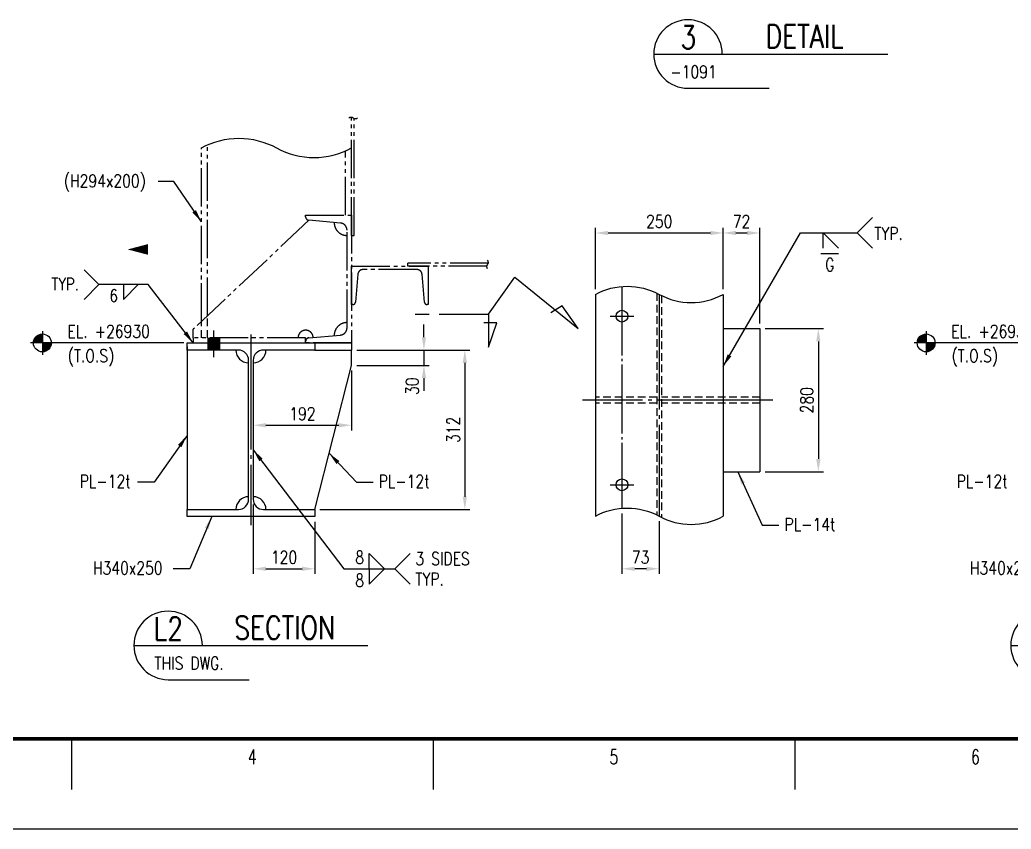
# Model space of a CAD drawing. Header units: millimetres. Extents: x 0 to 232280, y -26939 to 23794.
# Drawn here: x 207854 to 215612, y 0 to 6335 of the extents above; entities that cross this region are included whole.
import ezdxf
from ezdxf.enums import TextEntityAlignment as Align

# ---------------------------------------------------------------- set-up
doc = ezdxf.new("R2010")
doc.units = ezdxf.units.MM
doc.header["$LTSCALE"] = 30
for name, pattern in [('JNK-CENTER', [34, 30, -1.5, 1, -1.5]), ('JNK-HIDDEN', [3, 2, -1]), ('JNK-PHANTOM', [15, 10, -1, 1, -1, 1, -1])]:
    doc.linetypes.add(name, pattern=pattern)
for name, color, linetype in [('CEN-R', 1, 'JNK-CENTER'), ('CON-C', 4, 'Continuous'), ('CON-G', 3, 'Continuous'), ('CON-W', 7, 'Continuous'), ('CON-Y', 2, 'Continuous'), ('Dim-W', 7, 'Continuous'), ('HID-Y', 2, 'JNK-HIDDEN'), ('PHA-M', 6, 'JNK-PHANTOM'), ('STL-OBJT', 7, 'Continuous'), ('TXT-Y', 2, 'Continuous')]:
    doc.layers.add(name, color=color, linetype=linetype)
doc.layers.add('CONT-G', color=3, linetype='Continuous', lineweight=25)
doc.styles.add('ROMANS', font='ROMANS.shx', dxfattribs={"width": 0.8})
doc.styles.add('SIMPLEX', font='simplex.shx', dxfattribs={"width": 0.8})
doc.dimstyles.new('DIM40', dxfattribs={"dimscale": 40, "dimtxt": 2.5, "dimasz": 2.5, "dimexe": 1, "dimexo": 1, "dimgap": 1, "dimtad": 1, "dimdec": 0, "dimdsep": 46, "dimtxsty": 'SIMPLEX', "dimcen": 0, "dimclrd": 7, "dimclre": 7, "dimclrt": 2, "dimadec": 1, "dimazin": 2, "dimtfac": 1, "dimtdec": 0, "dimtix": 1, "dimtmove": 2, "dimatfit": 2, "dimfxl": 1, "dimtolj": 1, "dimtzin": 0, "dimarcsym": 1})
doc.dimstyles.new('DIM40x4', dxfattribs={"dimscale": 40, "dimtxt": 2.5, "dimasz": 2.5, "dimexe": 1, "dimexo": 1, "dimgap": 1, "dimtad": 1, "dimdec": 1, "dimlfac": 0.25, "dimdsep": 46, "dimtxsty": 'SIMPLEX', "dimcen": 2.5, "dimclrd": 7, "dimclre": 7, "dimclrt": 2, "dimadec": 1, "dimazin": 2, "dimtfac": 1, "dimtdec": 1, "dimtmove": 2, "dimatfit": 3, "dimfxl": 1, "dimtfill": 1, "dimtolj": 1, "dimtzin": 0, "dimarcsym": 1})

# ---------------------------------------------------------------- blocks, each defined once
blk = doc.blocks.new('TITLE')
at = {"color": 7}
for p, q in [((240.49, 17.68), (240.49, 7.78)), ((311.22, 17.68), (311.22, 7.78)), ((381.95, 17.68), (381.95, 7.78)), ((841, 0), (0, 0))]:
    blk.add_line(p, q, dxfattribs=at)
at = {"color": 7, "const_width": 0.707}
blk.add_lwpolyline([(28.29, 17.68), (823.67, 17.68)], dxfattribs=at)
at = {"color": 7, "style": 'ROMANS', "width": 0.7}
for s, p in [('4', (275.85, 14.15)), ('5', (346.59, 14.15)), ('6', (417.32, 14.15))]:
    blk.add_text(s, height=2.83, dxfattribs=at).set_placement(p, align=Align.MIDDLE)
blk = doc.blocks.new('SECTITLE')
at = {"layer": 'CON-G'}
for p, q in [((-1.7, 0), (44.1, 0)), ((5, -6.7), (20.86, -6.7))]:
    blk.add_line(p, q, dxfattribs=at)
blk.add_arc((5, 0), 6.7, 0, 270, dxfattribs=at)
at = {"layer": 'CON-C', "style": 'SIMPLEX', "width": 0.8}
for tag, p in [('A', (5.06, 1.04)), ('ELEVATION', (27.83, 1.22))]:
    blk.add_attdef(tag, text='', height=4.5, dxfattribs=at).set_placement(p, align=Align.CENTER)
at = {"layer": 'CON-Y', "style": 'SIMPLEX', "width": 0.8}
blk.add_attdef('SCALE', text='', height=2.5, dxfattribs=at).set_placement((44.9, -3.72), align=Align.RIGHT)
blk.add_attdef('H0000-0000', (1.54, -4.72), '', height=2.5, dxfattribs=at)
blk = doc.blocks.new('FS-MARK')
h = blk.add_hatch(color=256)
edge = h.paths.add_edge_path()
edge.add_arc((0, 0), 1.75, 90, 180)
edge.add_line((-1.75, 0), (0, 0))
edge.add_line((0, 0), (0, 1.75))
h = blk.add_hatch(color=256)
edge = h.paths.add_edge_path()
edge.add_line((0, 0), (0, -1.75))
edge.add_arc((0, 0), 1.75, 270, 360)
edge.add_line((1.75, 0), (0, 0))
for p, q in [((0, 2.33), (0, -2.33)), ((2.33, 0), (-2.33, 0))]:
    blk.add_line(p, q)
blk.add_circle((0, 0), 1.75)
at = {"layer": 'CON-Y', "style": 'SIMPLEX', "width": 0.8}
blk.add_attdef('F.S.', (3.19, 1), '', height=2.5, dxfattribs=at)
blk = doc.blocks.new('*D2310')
at = {"layer": 'DEFPOINTS', "color": 0, "transparency": 16777216}
for p in [(213646.1, 3917.8), (213646.1, 2797.8), (214103.2, 2797.8)]:
    blk.add_point(p, dxfattribs=at)
at = {"layer": 'Dim-W', "color": 7, "lineweight": -2, "transparency": 16777216}
for p, q in [((213686.1, 3917.8), (214143.2, 3917.8)), ((214103.2, 3817.8), (214103.2, 2897.8)), ((213686.1, 2797.8), (214143.2, 2797.8))]:
    blk.add_line(p, q, dxfattribs=at)
at = {"layer": 'Dim-W', "color": 7, "transparency": 16777216}
for points in [[(214086.6, 3817.8), (214119.9, 3817.8), (214103.2, 3917.8)], [(214086.6, 2897.8), (214119.9, 2897.8), (214103.2, 2797.8)]]:
    blk.add_solid(points, dxfattribs=at)
at = {"layer": 'Dim-W', "color": 2, "transparency": 16777216, "insert": (214013.2, 3357.8), "char_height": 100, "attachment_point": 5, "rotation": 90, "style": 'SIMPLEX', "bg_fill": 3, "box_fill_scale": 1.1, "bg_fill_color": 256, "bg_fill_true_color": 13158600, "bg_fill_transparency": 0}
blk.add_mtext('\\A1;280', dxfattribs=at)
blk = doc.blocks.new('*D2311')
at = {"layer": 'DEFPOINTS', "color": 0, "transparency": 16777216}
for p in [(213646.1, 4666.7), (213358.1, 4186.2), (213646.1, 3917.8)]:
    blk.add_point(p, dxfattribs=at)
at = {"layer": 'Dim-W', "color": 7, "lineweight": -2, "transparency": 16777216}
for p, q in [((213358.1, 4226.2), (213358.1, 4706.7)), ((213458.1, 4666.7), (213546.1, 4666.7)), ((213646.1, 3957.8), (213646.1, 4706.7))]:
    blk.add_line(p, q, dxfattribs=at)
at = {"layer": 'Dim-W', "color": 7, "transparency": 16777216}
for points in [[(213458.1, 4683.3), (213458.1, 4650), (213358.1, 4666.7)], [(213546.1, 4683.3), (213546.1, 4650), (213646.1, 4666.7)]]:
    blk.add_solid(points, dxfattribs=at)
at = {"layer": 'Dim-W', "color": 2, "transparency": 16777216, "insert": (213502.1, 4756.7), "char_height": 100, "attachment_point": 5, "style": 'SIMPLEX', "bg_fill": 3, "box_fill_scale": 1.1, "bg_fill_color": 256, "bg_fill_true_color": 13158600, "bg_fill_transparency": 0}
blk.add_mtext('\\A1;72', dxfattribs=at)
blk = doc.blocks.new('*D2312')
at = {"layer": 'DEFPOINTS', "color": 0, "transparency": 16777216}
for p in [(212566.1, 2511.8), (212858.1, 2449.7), (212566.1, 2038.3)]:
    blk.add_point(p, dxfattribs=at)
at = {"layer": 'Dim-W', "color": 7, "lineweight": -2, "transparency": 16777216}
for p, q in [((212566.1, 2471.8), (212566.1, 1998.3)), ((212858.1, 2409.7), (212858.1, 1998.3)), ((212758.1, 2038.3), (212666.1, 2038.3))]:
    blk.add_line(p, q, dxfattribs=at)
at = {"layer": 'Dim-W', "color": 7, "transparency": 16777216}
for points in [[(212666.1, 2054.9), (212666.1, 2021.6), (212566.1, 2038.3)], [(212758.1, 2054.9), (212758.1, 2021.6), (212858.1, 2038.3)]]:
    blk.add_solid(points, dxfattribs=at)
at = {"layer": 'Dim-W', "color": 2, "transparency": 16777216, "insert": (212712.1, 2128.3), "char_height": 100, "attachment_point": 5, "style": 'SIMPLEX', "bg_fill": 3, "box_fill_scale": 1.1, "bg_fill_color": 256, "bg_fill_true_color": 13158600, "bg_fill_transparency": 0}
blk.add_mtext('\\A1;73', dxfattribs=at)
blk = doc.blocks.new('*D2313')
at = {"layer": 'DEFPOINTS', "color": 0, "transparency": 16777216}
for p in [(213358.1, 4666.7), (212358.1, 4186.2), (213358.1, 4186.2)]:
    blk.add_point(p, dxfattribs=at)
at = {"layer": 'Dim-W', "color": 7, "lineweight": -2, "transparency": 16777216}
for p, q in [((212358.1, 4226.2), (212358.1, 4706.7)), ((212458.1, 4666.7), (213258.1, 4666.7)), ((213358.1, 4226.2), (213358.1, 4706.7))]:
    blk.add_line(p, q, dxfattribs=at)
at = {"layer": 'Dim-W', "color": 7, "transparency": 16777216}
for points in [[(212458.1, 4683.3), (212458.1, 4650), (212358.1, 4666.7)], [(213258.1, 4683.3), (213258.1, 4650), (213358.1, 4666.7)]]:
    blk.add_solid(points, dxfattribs=at)
at = {"layer": 'Dim-W', "color": 2, "transparency": 16777216, "insert": (212858.1, 4756.7), "char_height": 100, "attachment_point": 5, "style": 'SIMPLEX', "bg_fill": 3, "box_fill_scale": 1.1, "bg_fill_color": 256, "bg_fill_true_color": 13158600, "bg_fill_transparency": 0}
blk.add_mtext('\\A1;250', dxfattribs=at)
blk = doc.blocks.new('*D2314')
at = {"layer": 'DEFPOINTS', "color": 0, "transparency": 16777216}
for p in [(210450.7, 3750.3), (210450.7, 3630.3), (211016.8, 3630.3)]:
    blk.add_point(p, dxfattribs=at)
at = {"layer": 'Dim-W', "color": 7, "lineweight": -2, "transparency": 16777216}
for p, q in [((211016.8, 3850.3), (211016.8, 3950.3)), ((210490.7, 3750.3), (211056.8, 3750.3)), ((211016.8, 3750.3), (211016.8, 3630.3)), ((210490.7, 3630.3), (211056.8, 3630.3)), ((211016.8, 3530.3), (211016.8, 3430.3))]:
    blk.add_line(p, q, dxfattribs=at)
at = {"layer": 'Dim-W', "color": 7, "transparency": 16777216}
blk.add_solid([(211000.1, 3850.3), (211033.4, 3850.3), (211016.8, 3750.3)], dxfattribs=at)
at = {"layer": 'Dim-W', "color": 2, "transparency": 16777216, "insert": (210925.1, 3467.2), "char_height": 100, "attachment_point": 5, "rotation": 90, "style": 'SIMPLEX', "bg_fill": 3, "box_fill_scale": 1.1, "bg_fill_color": 256, "bg_fill_true_color": 13158600, "bg_fill_transparency": 0}
blk.add_mtext('\\A1;30', dxfattribs=at)
at = {"layer": 'Dim-W', "color": 7, "transparency": 16777216}
blk.add_solid([(211000.1, 3530.3), (211033.4, 3530.3), (211016.8, 3630.3)], dxfattribs=at)
blk = doc.blocks.new('*D2315')
at = {"layer": 'DEFPOINTS', "color": 0, "transparency": 16777216}
for p in [(210450.7, 3750.3), (210162.7, 2502.3), (211336.8, 2502.3)]:
    blk.add_point(p, dxfattribs=at)
at = {"layer": 'Dim-W', "color": 7, "lineweight": -2, "transparency": 16777216}
for p, q in [((210490.7, 3750.3), (211376.8, 3750.3)), ((211336.8, 3650.3), (211336.8, 2602.3)), ((210202.7, 2502.3), (211376.8, 2502.3))]:
    blk.add_line(p, q, dxfattribs=at)
at = {"layer": 'Dim-W', "color": 7, "transparency": 16777216}
for points in [[(211320.1, 3650.3), (211353.4, 3650.3), (211336.8, 3750.3)], [(211320.1, 2602.3), (211353.4, 2602.3), (211336.8, 2502.3)]]:
    blk.add_solid(points, dxfattribs=at)
at = {"layer": 'Dim-W', "color": 2, "transparency": 16777216, "insert": (211246.8, 3126.3), "char_height": 100, "attachment_point": 5, "rotation": 90, "style": 'SIMPLEX', "bg_fill": 3, "box_fill_scale": 1.1, "bg_fill_color": 256, "bg_fill_true_color": 13158600, "bg_fill_transparency": 0}
blk.add_mtext('\\A1;312', dxfattribs=at)
blk = doc.blocks.new('*D2316')
at = {"layer": 'DEFPOINTS', "color": 0, "transparency": 16777216}
for p in [(209680.7, 2582.3), (210162.7, 2446.3), (210162.7, 2038.3)]:
    blk.add_point(p, dxfattribs=at)
at = {"layer": 'Dim-W', "color": 7, "lineweight": -2, "transparency": 16777216}
for p, q in [((209680.7, 2542.3), (209680.7, 1998.3)), ((210162.7, 2406.3), (210162.7, 1998.3)), ((209780.7, 2038.3), (210062.7, 2038.3))]:
    blk.add_line(p, q, dxfattribs=at)
at = {"layer": 'Dim-W', "color": 7, "transparency": 16777216}
for points in [[(209780.7, 2054.9), (209780.7, 2021.6), (209680.7, 2038.3)], [(210062.7, 2054.9), (210062.7, 2021.6), (210162.7, 2038.3)]]:
    blk.add_solid(points, dxfattribs=at)
at = {"layer": 'Dim-W', "color": 2, "transparency": 16777216, "insert": (209921.7, 2128.3), "char_height": 100, "attachment_point": 5, "style": 'SIMPLEX', "bg_fill": 3, "box_fill_scale": 1.1, "bg_fill_color": 256, "bg_fill_true_color": 13158600, "bg_fill_transparency": 0}
blk.add_mtext('\\A1;120', dxfattribs=at)
blk = doc.blocks.new('SECMARK4')
at = {"layer": 'CON-C'}
blk.add_line((0, 0), (-2.72, 0), dxfattribs=at)
blk.add_lwpolyline([(-4.67, 0), (-14.32, 0), (-14.32, -6.45), (-15.93, -1.66), (-13.39, -1.66)], dxfattribs=at)
at = {"layer": 'CON-C', "style": 'SIMPLEX', "width": 0.8}
blk.add_attdef('TAG', text='', height=3.5, dxfattribs=at).set_placement((-7.82, -4.86), align=Align.CENTER)
blk = doc.blocks.new('*D2317')
at = {"layer": 'DEFPOINTS', "color": 0, "transparency": 16777216}
for p in [(210450.7, 3630.3), (209680.7, 3161.7), (210450.7, 3161.7)]:
    blk.add_point(p, dxfattribs=at)
at = {"layer": 'Dim-W', "color": 7, "lineweight": -2, "transparency": 16777216}
for p, q in [((210450.7, 3590.3), (210450.7, 3121.7)), ((209780.7, 3161.7), (210350.7, 3161.7))]:
    blk.add_line(p, q, dxfattribs=at)
at = {"layer": 'Dim-W', "color": 7, "transparency": 16777216}
for points in [[(209780.7, 3178.3), (209780.7, 3145), (209680.7, 3161.7)], [(210350.7, 3178.3), (210350.7, 3145), (210450.7, 3161.7)]]:
    blk.add_solid(points, dxfattribs=at)
at = {"layer": 'Dim-W', "color": 2, "transparency": 16777216, "insert": (210065.7, 3251.7), "char_height": 100, "attachment_point": 5, "style": 'SIMPLEX', "bg_fill": 3, "box_fill_scale": 1.1, "bg_fill_color": 256, "bg_fill_true_color": 13158600, "bg_fill_transparency": 0}
blk.add_mtext('\\A1;192', dxfattribs=at)
blk = doc.blocks.new('A$C276C0E63')
at = {"layer": 'CON-C'}
for p, q in [((0, 111.6), (207.3, 402.5)), ((207.3, 402.5), (703.2, 0)), ((577.1, 176.8), (488.9, 123.5)), ((703.2, 0), (577.1, 176.8))]:
    blk.add_line(p, q, dxfattribs=at)

msp = doc.modelspace()

# ---------------------------------------------------------------- hatches: boundary and pattern name
at = {"layer": 'Dim-W', "ltscale": 0.5}
h = msp.add_hatch(color=256, dxfattribs=at)
h.paths.add_polyline_path([(209324.71, 3846.29), (209324.71, 3806.29), (209370.71, 3806.29), (209370.71, 3846.29)])
h.paths.add_polyline_path([(209370.71, 3846.29), (209370.71, 3806.29), (209416.71, 3806.29), (209416.71, 3846.29)])
h.paths.add_polyline_path([(209370.71, 3806.29), (209324.71, 3806.29), (209324.71, 3750.29), (209370.71, 3750.29)])
h.paths.add_polyline_path([(209416.71, 3806.29), (209370.71, 3806.29), (209370.71, 3750.29), (209416.71, 3750.29)])

# ---------------------------------------------------------------- linework, layer by layer
for p, q in [((209137.24, 3806.29), (207984.91, 3806.29)), ((215999.95, 3806.29), (214900.72, 3806.29)), ((210589.34, 2038.26), (210589.34, 2158.26)), ((210589.34, 2158.26), (210709.34, 2038.26)), ((210589.34, 2038.26), (210589.34, 1918.26)), ((210589.34, 1918.26), (210709.34, 2038.26))]:
    msp.add_line(p, q)
for points in [[(214140.7, 4546.65), (214140.7, 4666.65), (214260.7, 4546.65)], [(208665.5, 4262.4), (208665.5, 4146.9), (208781, 4262.4)]]:
    msp.add_lwpolyline(points)
at = {"layer": 'CEN-R', "ltscale": 0.6}
msp.add_line((212566.13, 4248.29), (212566.13, 2511.83), dxfattribs=at)
at = {"layer": 'CEN-R'}
for p, q in [((212858.13, 4186.21), (212858.13, 2449.75)), ((212474.16, 4015.54), (212658.11, 4015.54)), ((209370.71, 3904.15), (209370.71, 3694.29)), ((213746.13, 3357.79), (212258.13, 3357.79)), ((212474.16, 2695.54), (212658.11, 2695.54))]:
    msp.add_line(p, q, dxfattribs=at)
at = {"layer": 'CON-G'}
for p, q in [((212358.13, 4186.21), (212358.13, 2449.75)), ((213358.13, 4186.21), (213358.13, 2449.75)), ((213358.13, 3917.79), (213646.13, 3917.79)), ((213646.13, 3917.79), (213646.13, 2797.79)), ((213358.13, 2797.79), (213646.13, 2797.79))]:
    msp.add_line(p, q, dxfattribs=at)
for centre in [(212566.13, 4015.54), (212566.13, 2695.54)]:
    msp.add_circle(centre, 46, dxfattribs=at)
at = {"layer": 'CON-W'}
for p, q in [((213962.61, 4666.65), (214407.57, 4666.65)), ((208858, 4262.4), (208473, 4262.4)), ((210909.34, 2158.26), (210789.34, 2038.26)), ((210389.34, 2038.26), (210789.34, 2038.26)), ((210789.34, 2038.26), (210909.34, 1918.26))]:
    msp.add_line(p, q, dxfattribs=at)
at = {"layer": 'CON-W', "ltscale": 0.4}
for points in [[(210496.75, 5565.07, -0.3520117), (210462.63, 5565.07, 0.3520117), (210428.5, 5565.07)], [(211515.39, 4385.04, -0.3520117), (211515.39, 4419.17, 0.3520117), (211515.39, 4453.29)]]:
    msp.add_lwpolyline(points, format="xyb", dxfattribs=at)
at = {"layer": 'CON-W'}
for points in [[(209274.71, 5332.9, -0.2550891), (209862.71, 5332.9, 0.2579286), (210450.71, 5332.9)], [(212358.13, 4186.21, -0.2550891), (212858.13, 4186.21, 0.2579286), (213358.13, 4186.21)], [(212358.13, 2449.75, -0.2550891), (212858.13, 2449.75, 0.2579286), (213358.13, 2449.75)]]:
    msp.add_lwpolyline(points, format="xyb", dxfattribs=at)
for points in [[(214527.57, 4786.65), (214407.57, 4666.65), (214527.57, 4546.65)], [(208357.5, 4377.9), (208473, 4262.4), (208357.5, 4146.9)]]:
    msp.add_lwpolyline(points, dxfattribs=at)
at = {"layer": 'CONT-G'}
for p, q in [((209324.71, 3846.29), (209324.71, 3806.29)), ((209416.71, 3846.29), (209416.71, 3806.29)), ((210162.71, 3806.29), (210450.71, 3806.29)), ((210450.71, 3806.29), (210450.71, 3750.29)), ((209162.71, 3778.29), (209162.71, 2502.29)), ((210162.71, 3750.29), (210450.71, 3750.29)), ((210450.71, 3630.29), (210450.71, 3750.29)), ((210162.71, 2502.29), (210450.71, 3630.29))]:
    msp.add_line(p, q, dxfattribs=at)
for centre, start, end in [((209644.71, 3750.29), 180, 270), ((209680.71, 3750.29), 270, 0), ((209644.71, 2502.29), 90, 180), ((209680.71, 2502.29), 0, 90)]:
    msp.add_arc(centre, 100, start, end, dxfattribs=at)
at = {"layer": 'Dim-W'}
msp.add_lwpolyline([(208858, 4262.4, 0, 0, 0), (208858, 4537.85, 84, 0, 0), (208698, 4537.85, 0, 0, 0)], format="xyseb", dxfattribs=at)
at = {"layer": 'HID-Y'}
for p, q in [((212840.13, 4195.59), (212840.13, 2459.12)), ((212876.13, 4176.73), (212876.13, 2440.26)), ((209274.71, 3846.29), (209274.71, 3973.72)), ((209322.71, 3846.29), (209322.71, 4018.92)), ((212840.13, 3381.79), (212358.13, 3381.79)), ((213646.13, 3381.79), (212876.13, 3381.79)), ((212840.13, 3333.79), (212358.13, 3333.79)), ((213646.13, 3333.79), (212876.13, 3333.79))]:
    msp.add_line(p, q, dxfattribs=at)
at = {"layer": 'PHA-M'}
for p, q in [((210450.71, 4646.29), (210450.71, 5570.59)), ((210470.71, 4646.29), (210470.71, 5561.37)), ((209322.71, 4018.92), (209322.71, 5355.27)), ((209274.71, 3973.72), (209274.71, 5332.9)), ((210402.71, 4806.29), (210402.71, 5310.27)), ((210116.27, 4766.22), (209210.71, 3913.45)), ((210450.71, 4646.29), (210470.71, 4646.29)), ((210450.71, 4646.29), (210470.71, 4646.29)), ((211520.74, 4430.29), (210890.71, 4430.29)), ((210890.71, 4406.29), (210890.71, 4430.29)), ((211509.71, 4406.29), (210890.71, 4406.29)), ((209210.71, 3846.29), (209210.71, 3913.45))]:
    msp.add_line(p, q, dxfattribs=at)
at = {"layer": 'PHA-M', "ltscale": 0.6}
for p, q in [((209324.71, 3806.29), (209324.71, 3750.29)), ((209416.71, 3806.29), (209416.71, 3750.29))]:
    msp.add_line(p, q, dxfattribs=at)
at = {"layer": 'PHA-M'}
for points in [[(210450.71, 4806.29), (210450.71, 3806.29), (210090.71, 3806.29), (210090.71, 3818.46, -0.3888787), (210116.27, 3846.35), (210363.59, 3867.99, 0.3888787), (210414.71, 3923.78), (210414.71, 4688.8, 0.3888787), (210363.59, 4744.59), (210116.27, 4766.22, -0.3888787), (210090.71, 4794.12), (210090.71, 4806.29)], [(210450.71, 4406.29), (211050.71, 4406.29), (211050.71, 4106.29), (211041.02, 4106.29, -0.3888787), (211021.1, 4124.54), (211001.92, 4343.77, 0.3888787), (210962.07, 4380.29), (210539.35, 4380.29, 0.3888787), (210499.5, 4343.77), (210480.32, 4124.54, -0.3888787), (210460.4, 4106.29), (210450.71, 4106.29)]]:
    msp.add_lwpolyline(points, format="xyb", close=True, dxfattribs=at)
msp.add_lwpolyline([(209210.71, 3806.29), (210090.71, 3806.29), (210090.71, 3846.29), (209210.71, 3846.29)], close=True, dxfattribs=at)
for centre, radius, start, end in [((210414.71, 4747.29), 100, 179.099238, 270), ((210414.71, 4747.29), 100, 179.099238, 270), ((210414.71, 3865.29), 100, 90, 180.900762), ((210090.71, 3846.29), 59.29, 2.907322, 180)]:
    msp.add_arc(centre, radius, start, end, dxfattribs=at)
at = {"layer": 'STL-OBJT'}
for p, q in [((209058.81, 5070.18), (208936.97, 5070.18)), ((214123.18, 4506.65), (214262.22, 4506.65)), ((208906.77, 2716.8), (208776.3, 2716.8)), ((213664.43, 2379.54), (213794.9, 2379.54)), ((209185.63, 2038.26), (209055.16, 2038.26))]:
    msp.add_line(p, q, dxfattribs=at)

# ---------------------------------------------------------------- block references
at = {"linetype": 'ByBlock', "xscale": 39.99999999599994, "yscale": 39.99999999599994, "zscale": 39.99999999599994}
msp.add_blockref('TITLE', (198639.93, 0), dxfattribs=at)
at = {"layer": 'CON-W', "xscale": 40, "yscale": 40, "zscale": 40}
for p in [(208031.02, 3806.29), (214946.83, 3806.29)]:
    msp.add_blockref('FS-MARK', p, dxfattribs=at)
at = {"layer": 'CON-W'}
ref = msp.add_blockref('SECTITLE', (208814.71, 1438.23), dxfattribs=dict(at, xscale=39.99999999999999, yscale=39.99999999999999, zscale=39.99999999999999))
ref.add_attrib('H0000-0000', 'THIS DWG.', (208907.92, 1249.43), dxfattribs={"layer": 'CON-Y', "height": 100, "style": 'SIMPLEX', "width": 0.8})
ref.add_attrib('A', 'L2', dxfattribs={"layer": 'CON-C', "height": 180, "style": 'SIMPLEX', "width": 0.8}).set_placement((209017.11, 1479.83), align=Align.CENTER)
ref.add_attrib('ELEVATION', 'SECTION', dxfattribs={"layer": 'CON-C', "height": 180, "style": 'SIMPLEX', "width": 0.8}).set_placement((209927.91, 1487.03), align=Align.CENTER)
ref = msp.add_blockref('SECTITLE', (215677.42, 1438.23), dxfattribs=dict(at, xscale=39.99999999999999, yscale=39.99999999999999, zscale=39.99999999999999))
ref.add_attrib('H0000-0000', 'THIS DWG.', (215770.62, 1249.43), dxfattribs={"layer": 'CON-Y', "height": 100, "style": 'SIMPLEX', "width": 0.8})
ref.add_attrib('A', 'L3', dxfattribs={"layer": 'CON-C', "height": 180, "style": 'SIMPLEX', "width": 0.8}).set_placement((215879.82, 1479.83), align=Align.CENTER)
ref.add_attrib('ELEVATION', 'SECTION', dxfattribs={"layer": 'CON-C', "height": 180, "style": 'SIMPLEX', "width": 0.8}).set_placement((216790.62, 1487.03), align=Align.CENTER)
at = {"layer": 'Dim-W', "xscale": 40, "yscale": 40, "zscale": 40}
msp.add_blockref('SECTITLE', (212883.19, 6067.25), dxfattribs=at).add_auto_attribs({'H0000-0000': '-1091', 'A': '3', 'ELEVATION': 'DETAIL'})
at = {"layer": 'Dim-W'}
msp.add_blockref('A$C276C0E63', (211521.41, 3919.32), dxfattribs=at)

# ---------------------------------------------------------------- texts
at = {"layer": 'CON-W', "color": 2, "style": 'SIMPLEX', "width": 0.8}
for s, height, p in [('6', 96.25, (208556.17, 4127.65)), ('8', 100, (210479.34, 2078.26)), ('8', 100, (210479.34, 1898.26))]:
    msp.add_text(s, height=height, dxfattribs=at).set_placement(p)
at = {"layer": 'CON-Y', "style": 'SIMPLEX', "width": 0.8}
for s, p in [('(H294x200)', (208198.9, 5024.24)), ('EL. +26930', (208227.37, 3846.21)), ('EL. +26930', (215143.18, 3846.21)), ('(T.O.S)', (208229.75, 3655.56)), ('(T.O.S)', (215145.56, 3655.56)), ('PL-12t', (208322.79, 2672.81)), ('PL-12t', (215185.49, 2672.81)), ('PL-14t', (213838.37, 2335.56)), ('H340x250', (208426.38, 1994.28)), ('H340x250', (215289.09, 1994.28))]:
    msp.add_text(s, height=100, dxfattribs=at).set_placement(p)
at = {"layer": 'TXT-Y', "style": 'SIMPLEX', "width": 0.8}
for s, height, p in [('TYP.', 100, (214541.53, 4663.01)), ('TYP.', 96.25, (208102.51, 4266.96)), ('3 SIDES', 100, (210949.77, 2117.46)), ('TYP.', 100, (210949.77, 1957.46))]:
    msp.add_text(s, height=height, dxfattribs=at).set_placement(p, align=Align.MIDDLE_LEFT)
msp.add_text('G', height=100, dxfattribs=at).set_placement((214192.7, 4418.65), align=Align.MIDDLE_CENTER)

# ---------------------------------------------------------------- leaders
at = {"layer": 'CON-G'}
msp.add_leader([(209275.56, 4753.95), (209058.81, 5070.18)], dimstyle='DIM40', override={"dimgap": 1, "dimtad": 0, "dimtix": 0}, dxfattribs=at)
at = {"layer": 'Dim-W'}
for points, override in [([(209210.71, 3806.29), (208858, 4262.4)], {"dimgap": 1, "dimtad": 0}), ([(209162.71, 3081.04), (208906.77, 2716.8)], {"dimgap": 1, "dimtad": 0, "dimtix": 1}), ([(209356.1, 2446.29), (209185.63, 2038.26)], {"dimgap": 1, "dimtad": 0, "dimdec": 0, "dimtdec": 0, "dimatfit": 2})]:
    msp.add_leader(points, dimstyle='DIM40x4', override=override, dxfattribs=at)

# ---------------------------------------------------------------- next in the draw order: dimensions: what is measured, and where the dimension line sits
dim = msp.add_linear_dim(base=(211016.77, 3630.29), p1=(210450.71, 3750.29), p2=(210450.71, 3630.29), angle=90, dimstyle='DIM40x4', dxfattribs=at)
dim.commit()
dim.dimension.update_dxf_attribs({"geometry": '*D2314', "text_midpoint": (210925.11, 3467.21), "dimtype": 160})
dim = msp.add_linear_dim(base=(214103.24, 2797.79), p1=(213646.13, 3917.79), p2=(213646.13, 2797.79), angle=90, dimstyle='DIM40x4', dxfattribs=at)
dim.commit()
dim.dimension.update_dxf_attribs({"geometry": '*D2310', "text_midpoint": (214013.24, 3357.79)})
dim = msp.add_linear_dim(base=(212566.13, 2038.26), p1=(212858.13, 2449.75), p2=(212566.13, 2511.83), dimstyle='DIM40x4', override={"dimtix": 1}, dxfattribs=at)
dim.commit()
dim.dimension.update_dxf_attribs({"geometry": '*D2312', "text_midpoint": (212712.13, 2128.26)})

# ---------------------------------------------------------------- next in the draw order: dimensions: what is measured, and where the dimension line sits
dim = msp.add_linear_dim(base=(213646.13, 4666.65), p1=(213358.13, 4186.21), p2=(213646.13, 3917.79), dimstyle='DIM40x4', dxfattribs=at)
dim.commit()
dim.dimension.update_dxf_attribs({"geometry": '*D2311', "text_midpoint": (213502.13, 4756.65)})
dim = msp.add_linear_dim(base=(211336.77, 2502.29), p1=(210450.71, 3750.29), p2=(210162.71, 2502.29), angle=90, dimstyle='DIM40x4', dxfattribs=at)
dim.commit()
dim.dimension.update_dxf_attribs({"geometry": '*D2315', "text_midpoint": (211246.77, 3126.29)})

# ---------------------------------------------------------------- next in the draw order: leaders
msp.add_leader([(213472.62, 2797.79), (213664.43, 2379.54)], dimstyle='DIM40x4', override={"dimgap": 1, "dimtad": 0}, dxfattribs=at)

# ---------------------------------------------------------------- next in the draw order: linework, layer by layer
at = {"layer": 'STL-OBJT'}
msp.add_line((210489.54, 2716.8), (210620.01, 2716.8), dxfattribs=at)

# ---------------------------------------------------------------- next in the draw order: block references
at = {"layer": 'CON-W', "xscale": -40, "yscale": 40, "zscale": 40}
msp.add_blockref('SECMARK4', (210948.74, 4030.94), dxfattribs=at)

# ---------------------------------------------------------------- next in the draw order: texts
at = {"layer": 'CON-Y', "style": 'SIMPLEX', "width": 0.8}
msp.add_text('PL-12t', height=100, dxfattribs=at).set_placement((210662.09, 2672.81))

# ---------------------------------------------------------------- next in the draw order: dimensions: what is measured, and where the dimension line sits
at = {"layer": 'Dim-W'}
for base, p1, p2, text, picture, middle in [((210450.71, 3161.67), (209680.71, 3161.67), (210450.71, 3630.29), '192', '*D2317', (210065.71, 3251.67)), ((210162.71, 2038.26), (209680.71, 2582.29), (210162.71, 2446.29), '120', '*D2316', (209921.71, 2128.26))]:
    dim = msp.add_linear_dim(base=base, p1=p1, p2=p2, text=text, dimstyle='DIM40x4', dxfattribs=at)
    dim.commit()
    dim.dimension.update_dxf_attribs({"geometry": picture, "text_midpoint": middle})

# ---------------------------------------------------------------- next in the draw order: leaders
for points in [[(213358.13, 3622.7), (213962.61, 4666.65)], [(210275.01, 2942.14), (210489.54, 2716.8)]]:
    msp.add_leader(points, dimstyle='DIM40x4', override={"dimgap": 1, "dimtad": 0}, dxfattribs=at)

# ---------------------------------------------------------------- next in the draw order: linework, layer by layer
at = {"layer": 'CEN-R'}
msp.add_line((209662.71, 3872.95), (209662.71, 2379.62), dxfattribs=at)
at = {"layer": 'CON-G'}
msp.add_lwpolyline([(209162.71, 2446.29), (209162.71, 2502.29), (209564.71, 2502.29, 0.4142136), (209644.71, 2582.29), (209644.71, 3670.29, 0.4142136), (209564.71, 3750.29), (209162.71, 3750.29), (209162.71, 3806.29), (210162.71, 3806.29), (210162.71, 3750.29), (209760.71, 3750.29, 0.4142136), (209680.71, 3670.29), (209680.71, 2582.29, 0.4142136), (209760.71, 2502.29), (210162.71, 2502.29), (210162.71, 2446.29)], format="xyb", close=True, dxfattribs=at)

# ---------------------------------------------------------------- next in the draw order: dimensions: what is measured, and where the dimension line sits
at = {"layer": 'Dim-W'}
dim = msp.add_linear_dim(base=(213358.13, 4666.65), p1=(212358.13, 4186.21), p2=(213358.13, 4186.21), dimstyle='DIM40x4', dxfattribs=at)
dim.commit()
dim.dimension.update_dxf_attribs({"geometry": '*D2313', "text_midpoint": (212858.13, 4756.65)})

# ---------------------------------------------------------------- next in the draw order: leaders
msp.add_leader([(209680.71, 2969.47), (210389.34, 2038.26)], dimstyle='DIM40x4', override={"dimgap": 1, "dimtad": 0}, dxfattribs=at)

doc.saveas('drawing.dxf')
